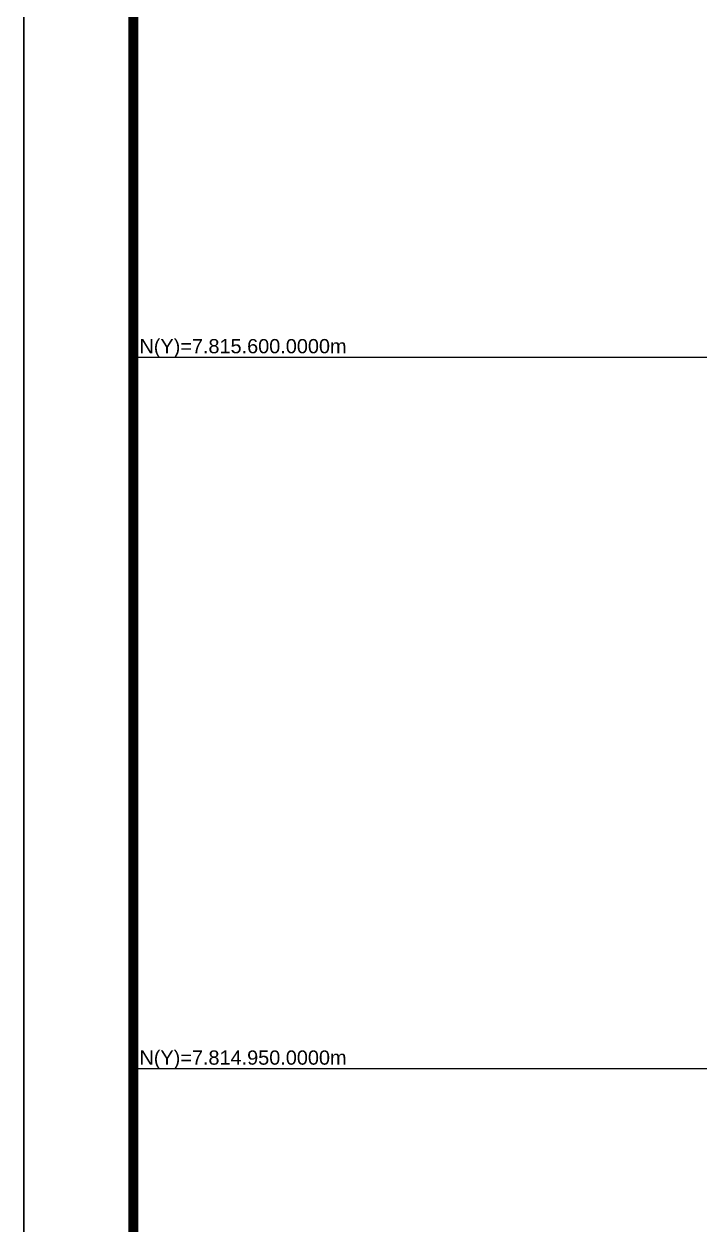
# Model space of a CAD drawing. Extents: x 727942 to 730042, y 7814028 to 7816998.
# Drawn here: x 727942 to 728559, y 7814808 to 7815904 of the extents above; entities that cross this region are included whole.
import ezdxf
from ezdxf.enums import TextEntityAlignment as Align

# ---------------------------------------------------------------- set-up
doc = ezdxf.new("R2010")
doc.units = 0
doc.header["$MEASUREMENT"] = 0
doc.linetypes.add('LIN0', pattern=[0])
doc.layers.add('MALHA', color=8, linetype='Continuous')
doc.layers.add('MARGEM', color=5, linetype='Continuous')
doc.styles.get("Standard").update_dxf_attribs({"font": 'arial.ttf'})

msp = doc.modelspace()

# ---------------------------------------------------------------- linework, layer by layer
at = {"color": 8}
for p, q in [((728041.6, 7815600), (728784.7, 7815600)), ((728041.6, 7814950), (728652.1, 7814950))]:
    msp.add_line(p, q, dxfattribs=at)
at = {"layer": 'MARGEM', "color": 174, "linetype": 'LIN0'}
msp.add_line((727941.6, 7814027.6), (727941.6, 7816997.6), dxfattribs=at)
at = {"layer": 'MARGEM', "color": 174, "linetype": 'LIN0', "flags": 128}
msp.add_lwpolyline([(730041.6, 7814027.6), (730041.6, 7816997.6), (727941.6, 7816997.6), (727941.6, 7814027.6)], close=True, dxfattribs=at)
at = {"layer": 'MARGEM', "color": 174, "linetype": 'LIN0', "const_width": 9.09, "flags": 128}
msp.add_lwpolyline([(729941.6, 7814362), (729941.6, 7816897.6), (728041.6, 7816897.6), (728041.6, 7814362)], close=True, dxfattribs=at)

# ---------------------------------------------------------------- texts
at = {"layer": 'MALHA'}
for s, p in [('N(Y)=7.815.600.0000m', (728236.4, 7815610.1)), ('N(Y)=7.814.950.0000m', (728236.4, 7814960.1))]:
    msp.add_text(s, height=13, dxfattribs=at).set_placement(p, align=Align.MIDDLE_RIGHT)

doc.saveas('drawing.dxf')
